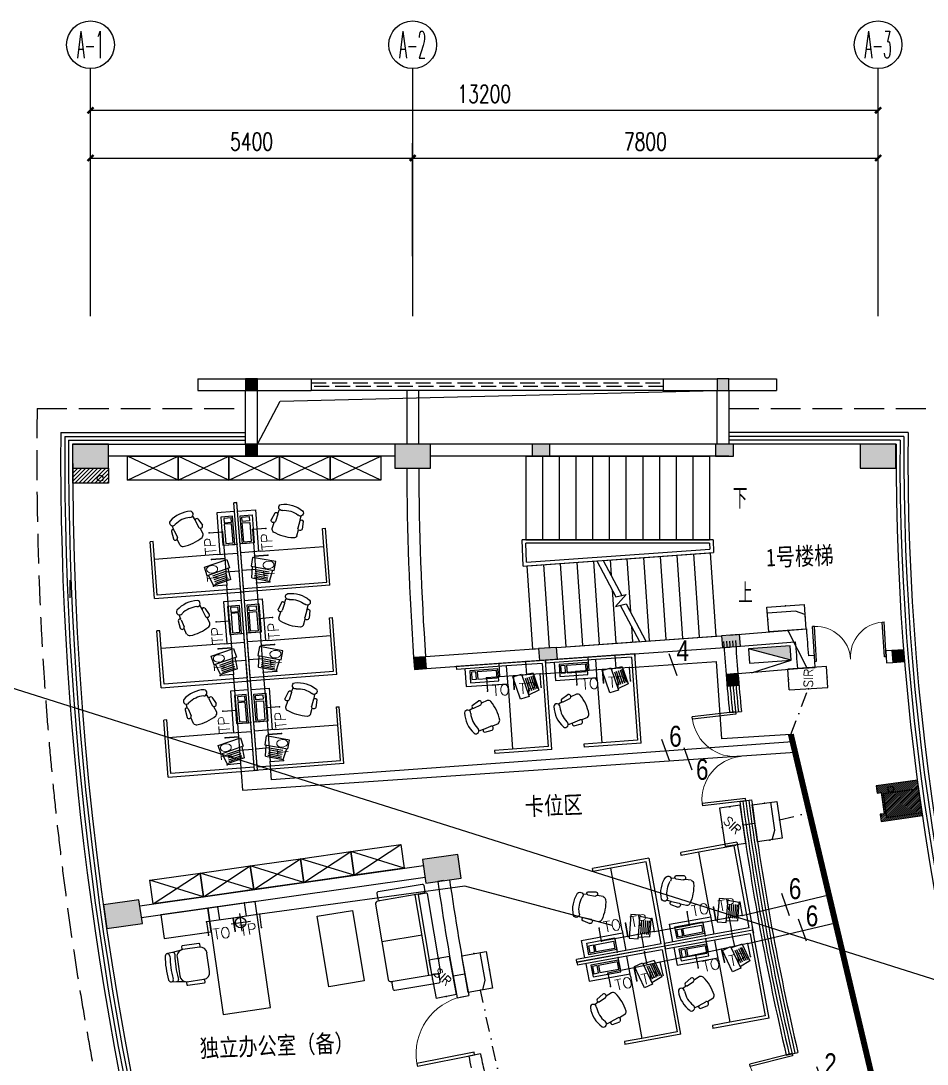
# Model space of a CAD drawing. Extents: x 13680 to 1640314, y -473492 to 65390.
# Drawn here: x 1418359 to 1433548, y -397677 to -380183 of the extents above; entities that cross this region are included whole.
import ezdxf
from ezdxf.enums import TextEntityAlignment as Align

# ---------------------------------------------------------------- set-up
doc = ezdxf.new("R2010")
doc.units = 0
doc.header["$LTSCALE"] = 1000
doc.header["$MEASUREMENT"] = 0
doc.linetypes.add('DASH', pattern=[0.35, 0.25, -0.1])
doc.linetypes.add('DASHDOT', pattern=[1, 0.5, -0.25, 0, -0.25])
for name, color, linetype in [('0-桥架', 120, 'Continuous'), ('AXIS', 1, 'Continuous'), ('AXIS_TEXT', 7, 'Continuous'), ('COLUMN', 255, 'Continuous'), ('DIM-照明', 3, 'Continuous'), ('DIM_SYMB', 3, 'Continuous'), ('DOOR_FIRE', 4, 'Continuous'), ('EQUIP-通讯', 6, 'Continuous'), ('H1-S', 1, 'Continuous'), ('HATCH', 8, 'Continuous'), ('LINE', 123, 'Continuous'), ('PUB_HATCH', 8, 'Continuous'), ('PUB_TEXT', 7, 'Continuous'), ('S-提资20140812', 6, 'Continuous'), ('S-消防器材提资', 2, 'Continuous'), ('STAIR', 2, 'Continuous'), ('TEL_TEXT', 7, 'Continuous'), ('VPIPE-雨水', 4, 'DASH'), ('WALL', 255, 'Continuous'), ('WINDOW', 2, 'Continuous'), ('WIRE-照明', 120, 'Continuous'), ('装修家具', 8, 'Continuous')]:
    doc.layers.add(name, color=color, linetype=linetype)
doc.styles.add('_HZTXT', font='txt.shx', dxfattribs={"width": 0.8, "bigfont": 'HZTXT.shx'})
doc.styles.add('_TCH_AXIS', font='COMPLEX', dxfattribs={"bigfont": 'GBCBIG'})
doc.styles.add('_TCH_DIM', font='SIMPLEX', dxfattribs={"bigfont": 'GBCBIG'})
doc.styles.add('_TCH_DIM_T3', font='SIMPLEX', dxfattribs={"width": 0.705882, "bigfont": 'GBCBIG'})
doc.styles.add('_TEL_DIM', font='SIMPLEX', dxfattribs={"width": 0.8, "height": 3.5, "bigfont": 'HZTXT'})
doc.styles.get("Standard").update_dxf_attribs({"font": 'haiwenrs.shx', "bigfont": 'hztxt.shx'})
doc.styles.add('宋体', font='', dxfattribs={"width": 0.8})
doc.styles.get('宋体').set_extended_font_data('SimSun')
doc.dimstyles.new('_TCH_ARCH&&100', dxfattribs={"dimtxt": 297.5, "dimasz": 100, "dimexe": 250, "dimexo": 300, "dimgap": 126.25, "dimtad": 1, "dimdec": 0, "dimzin": 0, "dimdsep": 46, "dimtxsty": '_TCH_DIM_T3', "dimblk": 'ARCHTICK', "dimcen": 0.09, "dimclrt": 7, "dimazin": 2, "dimtfac": 1, "dimtdec": 0, "dimtix": 1, "dimtmove": 2, "dimatfit": 3, "dimfxl": 1, "dimtolj": 1, "dimtzin": 0, "dimarcsym": 0})
doc.dimstyles.new('_TCH_ARROW&&100', dxfattribs={"dimtxt": 297.5, "dimasz": 200, "dimexe": 250, "dimexo": 300, "dimgap": 126.25, "dimtad": 1, "dimdec": 0, "dimzin": 0, "dimdsep": 46, "dimtxsty": '_TCH_DIM_T3', "dimcen": 0.09, "dimclrt": 7, "dimazin": 2, "dimtfac": 1, "dimtdec": 0, "dimtix": 1, "dimtmove": 2, "dimatfit": 3, "dimfxl": 1, "dimtolj": 1, "dimtzin": 0, "dimarcsym": 0})

# ---------------------------------------------------------------- blocks, each defined once
blk = doc.blocks.new('xfx-gz')
at = {"layer": 'S-消防器材提资'}
blk.add_hatch(color=8, dxfattribs=at).paths.add_polyline_path([(0, 240), (0, 0), (700, 0)])
at = {"layer": 'S-消防器材提资', "color": 8}
for p, q in [((678, 408), (0, 240)), ((0, 240), (700, 0))]:
    blk.add_line(p, q, dxfattribs=at)
blk.add_lwpolyline([(700, 0), (700, 240), (0, 240), (0, 0)], close=True, dxfattribs=at)
blk = doc.blocks.new('yg')
at = {"layer": 'VPIPE-雨水', "linetype": 'Continuous'}
for centre in [(387075, 298849), (400327, 293634)]:
    blk.add_circle(centre, 50, dxfattribs=at)
blk = doc.blocks.new('_ArchTick')
at = {"color": 0, "linetype": 'ByBlock', "const_width": 0.4}
blk.add_lwpolyline([(-0.5, -0.5), (0.5, 0.5)], dxfattribs=at)
blk = doc.blocks.new('*D352')
at = {"layer": 'AXIS', "color": 0, "lineweight": -2, "transparency": 16777216}
for p, q in [((1499771, -400289), (1499771, -398395)), ((1505171, -400289), (1505171, -398395)), ((1499771, -398645), (1505171, -398645))]:
    blk.add_line(p, q, dxfattribs=at)
at = {"layer": 'Defpoints', "color": 0, "transparency": 16777216}
for p in [(1505171, -398645), (1499771, -400589), (1505171, -400589)]:
    blk.add_point(p, dxfattribs=at)
at = {"layer": 'AXIS', "color": 0, "lineweight": -2, "transparency": 16777216, "xscale": 100, "yscale": 100, "zscale": 100, "rotation": 180}
blk.add_blockref('_ArchTick', (1499771, -398645), dxfattribs=at)
at = {"layer": 'AXIS', "color": 0, "lineweight": -2, "transparency": 16777216, "xscale": 100, "yscale": 100, "zscale": 100}
blk.add_blockref('_ArchTick', (1505171, -398645), dxfattribs=at)
at = {"layer": 'AXIS', "color": 7, "transparency": 16777216, "insert": (1502471, -398370), "char_height": 297.5, "attachment_point": 5, "style": '_TCH_DIM_T3'}
blk.add_mtext('\\A1;5400', dxfattribs=at)
blk = doc.blocks.new('*D353')
at = {"layer": 'AXIS', "color": 0, "lineweight": -2, "transparency": 16777216}
for p, q in [((1505171, -400289), (1505171, -398395)), ((1512971, -400289), (1512971, -398395)), ((1505171, -398645), (1512971, -398645))]:
    blk.add_line(p, q, dxfattribs=at)
at = {"layer": 'Defpoints', "color": 0, "transparency": 16777216}
for p in [(1512971, -398645), (1505171, -400589), (1512971, -400589)]:
    blk.add_point(p, dxfattribs=at)
at = {"layer": 'AXIS', "color": 0, "lineweight": -2, "transparency": 16777216, "xscale": 100, "yscale": 100, "zscale": 100, "rotation": 180}
blk.add_blockref('_ArchTick', (1505171, -398645), dxfattribs=at)
at = {"layer": 'AXIS', "color": 0, "lineweight": -2, "transparency": 16777216, "xscale": 100, "yscale": 100, "zscale": 100}
blk.add_blockref('_ArchTick', (1512971, -398645), dxfattribs=at)
at = {"layer": 'AXIS', "color": 7, "transparency": 16777216, "insert": (1509071, -398370), "char_height": 297.5, "attachment_point": 5, "style": '_TCH_DIM_T3'}
blk.add_mtext('\\A1;7800', dxfattribs=at)
blk = doc.blocks.new('*D354')
at = {"layer": 'AXIS', "color": 0, "lineweight": -2, "transparency": 16777216}
for p, q in [((1499771, -400485), (1499771, -397595)), ((1512971, -400485), (1512971, -397595)), ((1499771, -397845), (1512971, -397845))]:
    blk.add_line(p, q, dxfattribs=at)
at = {"layer": 'Defpoints', "color": 0, "transparency": 16777216}
for p in [(1512971, -397845), (1499771, -400785), (1512971, -400785)]:
    blk.add_point(p, dxfattribs=at)
at = {"layer": 'AXIS', "color": 0, "lineweight": -2, "transparency": 16777216, "xscale": 100, "yscale": 100, "zscale": 100, "rotation": 180}
blk.add_blockref('_ArchTick', (1499771, -397845), dxfattribs=at)
at = {"layer": 'AXIS', "color": 0, "lineweight": -2, "transparency": 16777216, "xscale": 100, "yscale": 100, "zscale": 100}
blk.add_blockref('_ArchTick', (1512971, -397845), dxfattribs=at)
at = {"layer": 'AXIS', "color": 7, "transparency": 16777216, "insert": (1506371, -397570), "char_height": 297.5, "attachment_point": 5, "style": '_TCH_DIM_T3'}
blk.add_mtext('\\A1;13200', dxfattribs=at)
blk = doc.blocks.new('*D358')
at = {"layer": 'AXIS', "color": 0, "lineweight": -2, "transparency": 16777216}
for p, q in [((1497471, -403645), (1494221, -403645)), ((1545386, -459746), (1544877, -462956))]:
    blk.add_line(p, q, dxfattribs=at)
blk.add_arc((1554271, -403645), 59800, 180.19165, 260.80826, dxfattribs=at)
at = {"layer": 'AXIS', "color": 0, "transparency": 16777216}
for points in [[(1494438, -403845), (1494505, -403845), (1494471, -403645)], [(1544724, -462645), (1544714, -462710), (1544916, -462709)]]:
    blk.add_solid(points, dxfattribs=at)
at = {"layer": 'Defpoints', "color": 0, "transparency": 16777216}
for p in [(1497771, -403645), (1554271, -403645), (1500989, -430794), (1545433, -459450)]:
    blk.add_point(p, dxfattribs=at)
at = {"layer": 'AXIS', "color": 7, "transparency": 16777216, "insert": (1509008, -442304), "char_height": 297.5, "attachment_point": 5, "rotation": 310.5, "style": '_TCH_DIM_T3'}
blk.add_mtext('\\A1;81°', dxfattribs=at)
blk = doc.blocks.new('A$C58E3357E')
at = {"layer": 'WALL'}
h = blk.add_hatch(dxfattribs=at)
h.set_pattern_fill('ANSI31', color=8, scale=15)
h.set_pattern_definition([(45, (0, 0), (-16.83798, 16.83798), [])])
h.paths.add_polyline_path([(-33851, 35032), (-33935, 35626), (-34628, 35527), (-34611, 35409), (-34542, 35419), (-34491, 35062), (-34560, 35052), (-34544, 34933)])
h.paths.add_polyline_path([(-22302, 12080), (-22723, 12508), (-23222, 12016), (-23138, 11931), (-23088, 11980), (-22836, 11724), (-22886, 11674), (-22801, 11589)])
h.paths.add_polyline_path([(-26096, 16456), (-26452, 16939), (-27015, 16523), (-26944, 16426), (-26888, 16468), (-26674, 16179), (-26730, 16137), (-26659, 16040)])
h.paths.add_polyline_path([(-16012, 6927), (-15511, 6598), (-15895, 6013), (-15995, 6079), (-15957, 6137), (-16258, 6335), (-16296, 6276), (-16396, 6342)])
h.paths.add_polyline_path([(-5588, 1946), (-5014, 1770), (-5220, 1101), (-5335, 1136), (-5314, 1203), (-5658, 1309), (-5679, 1242), (-5793, 1277)])
h.paths.add_polyline_path([(-20633, 10502), (-20183, 10105), (-20646, 9580), (-20736, 9659), (-20690, 9712), (-20960, 9950), (-21006, 9897), (-21096, 9976)])
h.paths.add_polyline_path([(-11022, 4089), (-10479, 3834), (-10777, 3200), (-10885, 3252), (-10856, 3315), (-11181, 3468), (-11211, 3405), (-11320, 3456)])
h.paths.add_polyline_path([(-30560, 23957), (-30807, 24504), (-31445, 24216), (-31395, 24107), (-31331, 24136), (-31183, 23807), (-31247, 23779), (-31198, 23669)])
h.paths.add_polyline_path([(-27751, 18834), (-28073, 19341), (-28664, 18966), (-28600, 18865), (-28541, 18902), (-28348, 18598), (-28407, 18561), (-28342, 18459)])
h.paths.add_polyline_path([(-32583, 29330), (-32751, 29906), (-33423, 29711), (-33389, 29595), (-33322, 29615), (-33222, 29269), (-33289, 29250), (-33255, 29135)])
at = {"layer": 'WALL', "color": 2}
blk.add_lwpolyline([(-33851, 35032), (-33935, 35626), (-34628, 35527), (-34611, 35409), (-34542, 35419), (-34491, 35062), (-34560, 35052), (-34544, 34933), (-33851, 35032)], dxfattribs=at)
blk = doc.blocks.new('A$C4CDD4A0C')
at = {"layer": '装修家具', "color": 8}
for p, q in [((1426, 1634), (1426, 1335)), ((1264, 1482), (1593, 1482)), ((682, 1234), (402, 1234)), ((222, 1146), (139, 1139)), ((371, 1167), (222, 1146)), ((260, 1116), (258, 1094)), ((288, 1056), (288, 744)), ((386, 1218), (386, 1188)), ((685, 1173), (405, 1173)), ((682, 1172), (682, 1172)), ((697, 1188), (697, 1218)), ((794, 744), (794, 1056)), ((794, 1056), (794, 1056)), ((258, 709), (259, 686)), ((139, 663), (222, 654)), ((222, 654), (371, 633)), ((386, 612), (386, 582)), ((395, 628), (682, 628)), ((402, 566), (682, 566)), ((682, 628), (682, 628)), ((697, 582), (697, 612))]:
    blk.add_line(p, q, dxfattribs=at)
for points in [[(917, 1400), (917, 1800), (117, 1800), (117, 1400)], [(1717, 0), (1717, 1800), (917, 1800), (917, 0)]]:
    blk.add_lwpolyline(points, close=True, dxfattribs=at)
blk.add_circle((1425, 1482), 86.5, dxfattribs=at)
for centre, radius, start, end in [((402, 1218), 15.6, 90, 180), ((682, 1218), 15.6, 0, 90), ((1453, 898), 1374, 171.4477, 179.9347), ((133, 1101), 38.4, 81.1166, 176.8521), ((118, 1087), 55.7, 6.303, 68.0435), ((1455, 900), 1296, 171.4477, 188.5523), ((230, 1117), 30.1, 357.8693, 100.843), ((1539, 901), 1296, 171.4477, 188.5523), ((405, 1056), 117, 90, 180), ((402, 1188), 15.6, 180, 261.0411), ((682, 1188), 15.6, 270, 0), ((678, 1056), 117, 0, 88.0898), ((1453, 902), 1374, 180.0653, 188.5523), ((137, 700), 37.3, 272.6932, 11.282), ((405, 744), 117, 180, 266.9085), ((678, 744), 117, 271.9102, 0), ((136, 705), 41.7, 190.1524, 273.9531), ((227, 686), 32.5, 262.6639, 359.9194), ((402, 612), 15.6, 90, 180), ((402, 582), 15.6, 180, 270), ((682, 612), 15.6, 0, 90), ((682, 582), 15.6, 270, 0)]:
    blk.add_arc(centre, radius, start, end, dxfattribs=at)
blk = doc.blocks.new('A$C78CF44EF')
at = {"layer": '装修家具', "color": 8}
for p, q in [((2574, 1083), (1204, 1083)), ((1889, 1083), (1889, 401))]:
    blk.add_line(p, q, dxfattribs=at)
at = {"layer": '装修家具', "color": 4}
blk.add_line((2563, 1138), (1215, 1138), dxfattribs=at)
at = {"layer": '装修家具', "color": 4, "flags": 128}
for points in [[(1204, 478, -0.414214), (1182, 456), (1071, 456, -0.414216), (1049, 478), (1049, 1226, -0.198904), (1056, 1242, -0.198911), (1071, 1248), (1182, 1248, -0.414211), (1204, 1226, -0.414211)], [(1204, 1149), (1204, 1270, -0.198896), (1208, 1278, -0.198912), (1215, 1281), (2563, 1281, -0.414208), (2574, 1270), (2574, 1149)], [(1204, 1226), (1204, 445, 0.414215), (1248, 401), (2530, 401, 0.414214), (2574, 445), (2574, 1226)], [(2574, 1226, -0.414214), (2596, 1248), (2707, 1248, -0.198912), (2723, 1242, -0.198912), (2729, 1226), (2729, 478, -0.414218), (2707, 456), (2596, 456, -0.414216), (2574, 478, -0.414216)]]:
    blk.add_lwpolyline(points, format="xyb", dxfattribs=at)
at = {"layer": '装修家具', "color": 4}
blk.add_lwpolyline([(2489, -599), (1289, -599), (1289, 1), (2489, 1)], close=True, dxfattribs=at)
at = {"layer": '装修家具', "color": 8}
for centre, start, end in [((1215, 1149), 180, 270), ((2563, 1149), 270, 0)]:
    blk.add_arc(centre, 11, start, end, dxfattribs=at)
blk = doc.blocks.new('A$C3ECB1412')
at = {"layer": '装修家具', "color": 8}
for p, q in [((0, 1500), (0, 0)), ((0, 1500), (0, 0)), ((1500, 1500), (0, 1500)), ((0, 1500), (50, 1500)), ((50, 1444), (50, 844)), ((50, 1444), (1450, 1444)), ((1450, 1444), (1450, 844)), ((1500, 1500), (1500, 544)), ((201, 1278), (496, 1355)), ((201, 1278), (227, 1087)), ((244, 1263), (466, 1322)), ((250, 1237), (473, 1295)), ((259, 1205), (482, 1263)), ((268, 1171), (491, 1229)), ((496, 1355), (567, 1176)), ((205, 1083), (588, 1184)), ((243, 937), (205, 1083)), ((276, 1140), (499, 1199)), ((588, 1184), (626, 1037)), ((626, 1037), (243, 937)), ((50, 844), (50, 0)), ((50, 844), (50, 0)), ((390, 844), (50, 844)), ((350, 144), (350, 844)), ((390, 844), (1450, 844)), ((1450, 844), (1450, 544)), ((90, 695), (90, 223)), ((289, 695), (90, 695)), ((115, 670), (115, 347)), ((239, 670), (115, 670)), ((239, 347), (239, 670)), ((289, 223), (289, 695)), ((1008, 635), (1043, 536)), ((1132, 400), (1108, 527)), ((1450, 544), (1500, 544)), ((605, 480), (646, 383)), ((719, 246), (669, 365)), ((1081, 386), (1038, 507)), ((1088, 377), (1108, 304)), ((90, 223), (289, 223)), ((115, 347), (239, 347)), ((239, 323), (115, 323)), ((115, 323), (115, 248)), ((115, 248), (239, 248)), ((239, 248), (239, 323)), ((671, 223), (604, 333)), ((719, 236), (753, 168)), ((0, 0), (50, 0)), ((50, 144), (350, 144))]:
    blk.add_line(p, q, dxfattribs=at)
for centre, radius, start, end in [((675, 488), 70.3, 133.4994, 186.5584), ((1036, -39), 708, 96.8246, 125.3087), ((950, 594), 70.3, 35.575, 88.634), ((1074, 512), 36.8, 24.5799, 187.0599), ((639, 344), 36.8, 35.0735, 197.5535), ((1104, 401), 27.9, 213.3494, 358.8432), ((691, 242), 27.9, 223.2902, 8.784), ((795, 137), 51.9, 81.3842, 259.8017), ((800, 575), 489, 268.3277, 313.8056), ((797, 582), 394, 270.7801, 311.3533), ((1098, 254), 51.9, 322.3317, 140.7492)]:
    blk.add_arc(centre, radius, start, end, dxfattribs=at)
blk = doc.blocks.new('A$C44F7551D')
at = {"layer": '装修家具', "color": 8}
for p, q in [((0, 400), (850, 0)), ((850, 400), (0, 0))]:
    blk.add_line(p, q, dxfattribs=at)
blk.add_lwpolyline([(0, 400), (0, 0), (850, 0), (850, 400)], close=True, dxfattribs=at)
blk = doc.blocks.new('$DorLib2D$00000002')
for p, q in [((-0.5, 0), (-0.5, 0.4875)), ((-0.475, 0.4875), (-0.5, 0.4875)), ((-0.475, 0), (-0.475, 0.4875)), ((0.475, 0), (0.475, 0.4875)), ((0.475, 0.4875), (0.5, 0.4875)), ((0.5, 0), (0.5, 0.4875)), ((-0.5, 0), (-0.475, 0)), ((0.5, 0), (0.475, 0))]:
    blk.add_line(p, q)
at = {"lineweight": 13}
for centre, start, end in [((-0.4875, 0), 0, 88.53072), ((0.4875, 0), 91.46928, 180)]:
    blk.add_arc(centre, 0.4875, start, end, dxfattribs=at)
blk = doc.blocks.new('_FZHK')
blk.add_lwpolyline([(-0.5, -0.5), (0.5, -0.5), (0.5, 0.5), (-0.5, 0.5)], close=True)
blk = doc.blocks.new('$DorLib2D$00000001')
for p, q in [((0.45, 0.975), (0.5, 0.975)), ((0.45, 0), (0.45, 0.975)), ((0.5, 0), (0.5, 0.975)), ((0.5, 0), (0.45, 0))]:
    blk.add_line(p, q)
at = {"lineweight": 13}
blk.add_arc((0.475, 0), 0.975, 91.4693, 180, dxfattribs=at)
blk = doc.blocks.new('$equip$00001847')
for p, q in [((-0.5, 0.499), (-0.5, 0.999)), ((0.5, 0.999), (0.5, 0.499)), ((0.5, 0.499), (-0.5, 0.499)), ((0, 0.5), (0, 0))]:
    blk.add_line(p, q)
for p in [(-0.5, 0.999), (0.5, 0.999), (-0.5, 0.499), (0.5, 0.499), (0, 0)]:
    blk.add_point(p)
at = {"color": 7, "style": '_TEL_DIM'}
blk.add_attdef('$TEXT$', text='', height=0.4, dxfattribs=at).set_placement((0, 0.999), align=Align.MIDDLE_CENTER)
at = {"color": 7, "style": '_TEL_DIM', "flags": 1}
blk.add_attdef('A', text='', height=0.00002, dxfattribs=at).set_placement((0, 0), align=Align.MIDDLE_CENTER)
blk = doc.blocks.new('$equip$00001867')
for p, q in [((-0.5, 0.499), (-0.5, 0.999)), ((0.5, 0.999), (0.5, 0.499)), ((0.5, 0.499), (-0.5, 0.499)), ((0, 0.5), (0, 0))]:
    blk.add_line(p, q)
for p in [(-0.5, 0.999), (0.5, 0.999), (-0.5, 0.499), (0.5, 0.499), (0, 0)]:
    blk.add_point(p)
at = {"color": 7, "style": '_TEL_DIM'}
blk.add_attdef('$TEXT$', text='', height=0.4, dxfattribs=at).set_placement((0, 0.999), align=Align.MIDDLE_CENTER)
at = {"color": 7, "style": '_TEL_DIM', "flags": 1}
blk.add_attdef('A', text='', height=0.00002, dxfattribs=at).set_placement((0, 0), align=Align.MIDDLE_CENTER)
blk = doc.blocks.new('$equip$00001889')
for p, q in [((-0.65, 0.35), (-0.65, -0.35)), ((0.65, 0.35), (-0.65, 0.35)), ((0.65, 0.35), (0.65, -0.35)), ((-0.65, -0.35), (0.65, -0.35))]:
    blk.add_line(p, q)
for p in [(0, 0.35), (-0.65, 0), (0.65, 0), (0, -0.35)]:
    blk.add_point(p)
at = {"color": 7, "style": '_TEL_DIM'}
blk.add_attdef('$TEXT$', text='', height=0.3, dxfattribs=at).set_placement((-0.02, -0.003), align=Align.MIDDLE_CENTER)
at = {"color": 7, "style": '_TEL_DIM', "flags": 1}
blk.add_attdef('A', text='', height=0.00002, dxfattribs=at).set_placement((0, 0), align=Align.MIDDLE_CENTER)
blk = doc.blocks.new('$equip$00001876')
at = {"color": 0, "linetype": 'Continuous'}
blk.add_lwpolyline([(-0.625, 0.415), (0.625, 0.415), (0.625, -0.415), (-0.625, -0.415)], close=True, dxfattribs=at)
blk.add_lwpolyline([(0.625, 0.075), (0.325, 0.215), (-0.625, 0.215)], dxfattribs=at)
for p in [(0, 0.415), (-0.625, 0), (0.625, 0), (0, -0.415)]:
    blk.add_point(p)
at = {"layer": 'TEL_TEXT', "style": '_TEL_DIM', "flags": 1}
blk.add_attdef('A', text='', height=0.00002, dxfattribs=at).set_placement((0, 0), align=Align.MIDDLE_CENTER)
blk = doc.blocks.new('$TelecSys$00000095')
blk.add_line((0.4, 0.4), (-0.4, -0.4))
at = {"width": 0.8}
blk.add_attdef('N', text='', height=1, dxfattribs=at).set_placement((-0.017, 1.056), align=Align.MIDDLE)
blk = doc.blocks.new('4FX')
at = {"layer": 'PUB_HATCH', "linetype": 'ByBlock'}
for points in [[(1502571.3, -402345.6), (1502371.3, -402345.6), (1502371.3, -402545.6), (1502571.3, -402545.6)], [(1500071.7, -403445.3), (1499471.7, -403445.3), (1499471.7, -403845.3), (1500071.7, -403845.3)], [(1502571.3, -403445.6), (1502371.3, -403445.6), (1502371.3, -403645.6), (1502571.3, -403645.6)], [(1505471.3, -403445.3), (1504871.3, -403445.3), (1504871.3, -403845.3), (1505471.3, -403845.3)], [(1513271.3, -403445.3), (1512671.3, -403445.3), (1512671.3, -403845.3), (1513271.3, -403845.3)], [(1510649, -406633.7), (1510349.7, -406654.9), (1510363.8, -406854.4), (1510663.1, -406833.2)], [(1507581.7, -406850.5), (1507282.4, -406871.7), (1507296.6, -407071.2), (1507595.8, -407050)], [(1513399.9, -406890.3), (1513203.8, -406904.2), (1513218, -407103.7), (1513416.2, -407089.6, -0.0012196)], [(1505386.6, -407006.5), (1505187.1, -407020.7), (1505201.2, -407220.2), (1505400.7, -407206)], [(1510639.7, -407487.1), (1510440.3, -407503.7), (1510423.7, -407304.4), (1510623, -407287.8)], [(1513652.2, -409224.3), (1513058.1, -409308.8), (1513114.5, -409704.8), (1513708.5, -409620.3)]]:
    blk.add_hatch(color=256, dxfattribs=at).paths.add_polyline_path(points)
h = blk.add_hatch(color=256, dxfattribs=at)
h.paths.add_polyline_path([(1507472.1, -403445.1), (1507172.1, -403445.1), (1507172.1, -403645.1), (1507472.1, -403645.1)])
h.paths.add_polyline_path([(1510472.1, -402345.6), (1510272.1, -402345.6), (1510272.1, -402545.6), (1510472.1, -402545.6)])
h.paths.add_polyline_path([(1510546.7, -403445.3), (1510469.6, -403445.3), (1510246.7, -403445.1), (1510246.7, -403645.1), (1510546.7, -403645.1)])
h = blk.add_hatch(color=256, dxfattribs=at)
h.paths.add_polyline_path([(1500583.8, -411084.2), (1499990.2, -411168.6, 0.0018248), (1500046.5, -411564.7), (1500640.2, -411480.2)])
h.paths.add_polyline_path([(1505930, -410323.3), (1505336, -410407.8), (1505392.3, -410803.8), (1505986.3, -410719.3)])
at = {"layer": 'WALL'}
h = blk.add_hatch(dxfattribs=at)
h.set_pattern_fill('ANSI31', color=8, scale=30)
h.set_pattern_definition([(45, (1380874.886, -462691.616), (-33.67596, 33.67596), [])])
h.paths.add_polyline_path([(1499473.1, -403845.4), (1500072.3, -403845.4), (1500072.3, -404095.7), (1499473.1, -404095.7)])
at = {"layer": 'AXIS'}
for p, q in [((1499771.3, -401295.1), (1499771.3, -397145.3)), ((1505171.3, -401295.1), (1505171.3, -397145.3)), ((1512971.3, -401295.1), (1512971.3, -397145.3))]:
    blk.add_line(p, q, dxfattribs=at)
for centre in [(1499771.3, -396745.3), (1505171.3, -396745.3), (1512971.3, -396745.3)]:
    blk.add_circle(centre, 400, dxfattribs=at)
at = {"layer": 'COLUMN'}
for p, q in [((1505071.3, -402545.6), (1505071.3, -403444.8)), ((1505271.3, -402545.6), (1505271.3, -403444.8))]:
    blk.add_line(p, q, dxfattribs=at)
at = {"layer": 'DIM_SYMB'}
for points in [[(1510483.9, -404348.1, 0, 0, 0), (1506581.9, -404348.1, 0, 0, 0), (1506655.4, -406133.2, 0, 0, 0), (1507944, -406054, 80, 0, 0), (1508243.5, -406035.6, 0, 0, 0)], [(1510576.9, -405939.8, 0, 0, 0), (1510203.5, -405966.3, 0, 0, 0), (1509664.8, -406004.4, 80, 0, 0), (1509365.6, -406025.6, 0, 0, 0)]]:
    blk.add_lwpolyline(points, format="xyseb", dxfattribs=at)
at = {"layer": 'H1-S'}
blk.add_line((1499429.3, -406021.6), (1499429.3, -405721.6), dxfattribs=at)
at = {"layer": 'LINE', "linetype": 'DASH', "ltscale": 2}
for p, q in [((1498877.1, -402845.3), (1502371.3, -402845.3)), ((1510471.3, -402845.3), (1513879.2, -402845.3))]:
    blk.add_line(p, q, dxfattribs=at)
at = {"layer": 'LINE', "color": 8, "linetype": 'DASH', "ltscale": 2}
blk.add_arc((1554271.3, -403645.3), 55400, 179.17262, 261.82632, dxfattribs=at)
at = {"layer": 'STAIR'}
for p, q in [((1502950.7, -402722.4), (1510271.3, -402545.6)), ((1502571.3, -403445.3), (1502950.7, -402722.4)), ((1507066.2, -403645.3), (1510146.2, -403645.3)), ((1507066.2, -403645.3), (1507066.2, -405045.3)), ((1507346.2, -403645.3), (1507346.2, -405045.3)), ((1507626.2, -403645.3), (1507626.2, -405045.3)), ((1507906.2, -403645.3), (1507906.2, -405045.3)), ((1508186.2, -403645.3), (1508186.2, -405045.3)), ((1508466.2, -403645.3), (1508466.2, -405045.3)), ((1508746.2, -403645.3), (1508746.2, -405045.3)), ((1509026.2, -403645.3), (1509026.2, -405045.3)), ((1509306.2, -403645.3), (1509306.2, -405045.3)), ((1509586.2, -403645.3), (1509586.2, -405045.3)), ((1509866.2, -403645.3), (1509866.2, -405045.3)), ((1510146.2, -403645.3), (1510146.2, -405045.3)), ((1510206.2, -405045.3), (1507005.8, -405045.3)), ((1507021.4, -405487), (1507005.8, -405045.3)), ((1507066.2, -405045.3), (1510146.2, -405045.3)), ((1510148.3, -405105.3), (1507067.9, -405105.3)), ((1507079.2, -405422.8), (1507067.9, -405105.3)), ((1510148.3, -405105.3), (1510151.8, -405205.2)), ((1510206.2, -405045.3), (1510213.8, -405261)), ((1507021.4, -405487), (1510213.8, -405261)), ((1507079.2, -405422.8), (1510151.8, -405205.2)), ((1508366.4, -405391.8), (1510155.3, -405265.1)), ((1509317.4, -405324.5), (1509416.3, -406721)), ((1509596.7, -405304.7), (1509695.6, -406701.2)), ((1509876, -405284.9), (1509974.9, -406681.4)), ((1510155.3, -405265.1), (1510254.2, -406661.7)), ((1507083, -405482.7), (1508257.5, -405399.5)), ((1507083, -405482.7), (1507181.9, -406879.2)), ((1507362.3, -405462.9), (1507461.2, -406859.1)), ((1507641.6, -405443.1), (1507740.5, -406839.6)), ((1507920.9, -405423.4), (1508019.8, -406819.9)), ((1508200.2, -405403.6), (1508299.1, -406800.1)), ((1508257.5, -405399.5), (1508576.2, -406004.2)), ((1508366.4, -405391.8), (1508677.2, -405981.2)), ((1508479.5, -405383.8), (1508497.7, -405640.8)), ((1508758.8, -405364), (1508822, -406255.8)), ((1509038.1, -405344.3), (1509137, -406740.8)), ((1508515.3, -405888.5), (1508578.4, -406780.3)), ((1508750.2, -405964.6), (1508569.6, -406163.9)), ((1508576.2, -406004.2), (1508750.2, -405964.6)), ((1508569.6, -406163.9), (1508751.7, -406122.5)), ((1508650.7, -406145.5), (1508970.8, -406752.5)), ((1508751.7, -406122.5), (1509079.8, -406744.8)), ((1508839.5, -406503.5), (1508857.7, -406760.5)), ((1509079.8, -406744.8), (1510254.2, -406661.7)), ((1507181.9, -406879.2), (1507282.5, -406872.1)), ((1507581.7, -406850.9), (1508970.8, -406752.5))]:
    blk.add_line(p, q, dxfattribs=at)
at = {"layer": 'WALL'}
for p, q in [((1501571.8, -402345.6), (1502371.3, -402345.6)), ((1501571.8, -402345.6), (1501571.8, -402545.6)), ((1502571.3, -402345.6), (1503471.3, -402345.6)), ((1503471.3, -402345.6), (1503471.3, -402545.6)), ((1509371.1, -402345.6), (1510272.1, -402345.6)), ((1509371.1, -402345.6), (1509371.1, -402545.6)), ((1510472.1, -402345.6), (1511271.3, -402345.6)), ((1511271.3, -402345.6), (1511271.3, -402545.6)), ((1501571.8, -402545.6), (1502371.3, -402545.6)), ((1502371.3, -403445.6), (1502371.3, -402545.6)), ((1502571.3, -402545.6), (1503471.3, -402545.6)), ((1502571.3, -403445.3), (1502571.3, -402545.6)), ((1509371.1, -402545.6), (1510271.3, -402545.6)), ((1510271.3, -402545.6), (1510271.3, -403445.1)), ((1510471.3, -402545.6), (1510471.3, -403445.1)), ((1510472.1, -402545.6), (1511271.3, -402545.6)), ((1504871.3, -403445.3), (1502571.3, -403445.3)), ((1505271.3, -403444.8), (1505071.3, -403444.8)), ((1507172.1, -403445.3), (1505471.3, -403445.3)), ((1507172.1, -403445.1), (1507172.1, -403645.1)), ((1507472.1, -403445.1), (1507172.1, -403445.1)), ((1507472.1, -403645.1), (1507472.1, -403445.1)), ((1510246.7, -403445.3), (1507472.1, -403445.3)), ((1510246.7, -403445.1), (1510246.7, -403645.1)), ((1510546.7, -403445.1), (1510246.7, -403445.1)), ((1510546.7, -403645.1), (1510546.7, -403445.1)), ((1504871.3, -403645.3), (1502571.3, -403645.3)), ((1507322.1, -403645.3), (1505471.3, -403645.3)), ((1507172.1, -403645.1), (1507472.1, -403645.1)), ((1510471.3, -403645.3), (1507322.1, -403645.3)), ((1510246.7, -403645.1), (1510546.7, -403645.1)), ((1510471.3, -403645.1), (1510471.3, -403645.3)), ((1510475.7, -406645.9), (1511769.8, -406542.1)), ((1507581.7, -406850.9), (1510349.7, -406654.9)), ((1510649, -406633.7), (1510349.7, -406654.9)), ((1510349.7, -406654.9), (1510363.8, -406854.4)), ((1510663.1, -406833.2), (1510649, -406633.7)), ((1505386.7, -407006.3), (1507282.5, -406872.1)), ((1507581.7, -406850.5), (1507282.4, -406871.7)), ((1507282.4, -406871.7), (1507296.6, -407071.2)), ((1507446.2, -407061), (1510488, -406845.6)), ((1507595.8, -407050), (1507581.7, -406850.5)), ((1510363.8, -406854.4), (1510663.1, -406833.2)), ((1510663, -406831.6), (1511584.5, -406757.6)), ((1513403.4, -406889.8), (1513102.1, -406909.1)), ((1513404.3, -406904), (1513403.4, -406889.8)), ((1505400.7, -407205.8), (1507446.2, -407061)), ((1507296.6, -407071.2), (1507595.8, -407050)), ((1511904.6, -406985.9), (1511803, -406992.5)), ((1511917.4, -407185.5), (1511904.6, -406985.9)), ((1513102.1, -406909.1), (1513115, -407108.7)), ((1511619.6, -407204.6), (1511917.4, -407185.5)), ((1513115, -407108.7), (1513217.8, -407102.1)), ((1500597.9, -411183.2), (1505350, -410506.8)), ((1500626.1, -411381.2), (1505378.2, -410704.8)), ((1505689.7, -410761.5), (1505590.8, -410776)), ((1505916.5, -412725.7), (1506112.7, -412686.8)), ((1506307.2, -413667.7), (1506111, -413706.6))]:
    blk.add_line(p, q, dxfattribs=at)
at = {"layer": 'WALL', "color": 4}
blk.add_line((1502371.3, -403645.6), (1500071.7, -403645.6), dxfattribs=at)
at = {"layer": 'WALL', "color": 4, "linetype": 'ByBlock'}
blk.add_line((1510623, -407287.8), (1511619.6, -407204.4), dxfattribs=at)
at = {"layer": 'WALL', "linetype": 'ByBlock'}
for p, q in [((1510623, -407287.8), (1510423.7, -407304.4)), ((1510481.9, -407945.3), (1510681, -407925.7)), ((1510653.9, -409435.4), (1510852.2, -409409.1)), ((1511432.5, -413687.2), (1511627.3, -413641.6))]:
    blk.add_line(p, q, dxfattribs=at)
at = {"layer": 'WALL', "color": 2}
blk.add_lwpolyline([(1499473.1, -403845.4), (1500072.3, -403845.4), (1500072.3, -404095.7), (1499473.1, -404095.7)], close=True, dxfattribs=at)
at = {"layer": 'WALL'}
for centre, radius, start, end in [((1554271.3, -403645.3), 49200, 180.23341, 183.93384), ((1554271.3, -403645.3), 49000, 180.23388, 183.93307), ((1554370.1, -403627), 42700, 183.91455, 184.52053), ((1554271.3, -403645.3), 44000, 184.04877, 184.77033), ((1554271.3, -403645.3), 43800, 184.04877, 184.77033), ((1554370.1, -403627), 42900, 184.18482, 184.78371), ((1554271.3, -403645.3), 49000, 188.33386, 190.6331), ((1554271.3, -403645.3), 49200, 188.33338, 190.63548), ((1554271.3, -403645.3), 49200, 191.80005, 192.0335), ((1554271.3, -403645.3), 49000, 191.80242, 192.14995)]:
    blk.add_arc(centre, radius, start, end, dxfattribs=at)
at = {"layer": 'WINDOW'}
for p, q in [((1503471.3, -402345.6), (1509371.1, -402345.6)), ((1509371.1, -402545.6), (1503471.3, -402545.6)), ((1499272.8, -403245.3), (1502371.3, -403245.3)), ((1499339.3, -403312.3), (1502371.3, -403312.3)), ((1499405, -403378.3), (1502371.3, -403378.3)), ((1513473.3, -403245.3), (1510469.6, -403245.3)), ((1513405.7, -403312.3), (1510469.6, -403312.3)), ((1513339.2, -403378.3), (1510469.6, -403378.3)), ((1499471.7, -403445.3), (1502371.3, -403445.3)), ((1513271.8, -403445.3), (1510469.6, -403445.3))]:
    blk.add_line(p, q, dxfattribs=at)
at = {"layer": 'WINDOW', "linetype": 'DASH'}
for p, q in [((1503471.3, -402412.6), (1509371.1, -402412.6)), ((1509371.1, -402478.6), (1503471.3, -402478.6))]:
    blk.add_line(p, q, dxfattribs=at)
at = {"layer": 'WINDOW'}
for radius, start, end in [(55000, 179.58332, 212.4), (54933, 179.6527, 212.2957), (54867, 179.7212, 212.29557), (40933, 179.62629, 261.37265), (40867, 179.53315, 261.46579), (40800, 179.43829, 261.56064), (54800, 179.79091, 261.20908), (41000, 179.72053, 261.27841), (44000, 184.77033, 185.60826), (43800, 184.77033, 185.60826), (44000, 187.56162, 193.19261), (43800, 187.56162, 193.19261)]:
    blk.add_arc((1554271.3, -403645.3), radius, start, end, dxfattribs=at)
at = {"layer": 'WINDOW', "color": 8}
for radius, start, end in [(43950, 184.04877, 184.18034), (43900, 184.04877, 184.18049), (43850, 184.04877, 184.18064), (43950, 184.77033, 185.60826), (43900, 184.77033, 185.60826), (43850, 184.77033, 185.60826), (43950, 187.56162, 193.19261), (43900, 187.56162, 193.19261), (43850, 187.56162, 193.19261)]:
    blk.add_arc((1554271.3, -403645.3), radius, start, end, dxfattribs=at)
at = {"layer": 'COLUMN', "linetype": 'ByBlock'}
for p, xscale, yscale, zscale, rotation in [((1502471.3, -402445.6), 200.0000000000165, 200.0000000000165, 200.0000000000165, 2.325909531067305e-05), ((1510372.1, -402445.6), 200.0000000000165, 200.0000000000165, 200.0000000000165, 2.325909531067305e-05), ((1502471.3, -403545.6), 200.0000000000165, 200.0000000000165, 200.0000000000165, 2.325910364830631e-05), ((1513310.6, -406996.8), 200.0000000000418, 200.0000000000418, 200.0000000000418, 4.05000226372451), ((1505293.9, -407113.4), 200.0000000000169, 200.0000000000169, 200.0000000000169, 274.0500022637418), ((1510531.7, -407395.8), 200.0000000000519, 200.0000000000519, 200.0000000000519, 4.770331687108599)]:
    blk.add_blockref('_FZHK', p, dxfattribs=dict(at, xscale=xscale, yscale=yscale, zscale=zscale, rotation=rotation))
at = {"layer": 'COLUMN'}
for p, xscale, yscale, zscale, rotation in [((1499771.7, -403645.3), 400.000000000033, 600.0000000000495, 600.0000000000495, 270.0000232591287), ((1505171.3, -403645.3), 400.000000000033, 600.0000000000495, 600.0000000000495, 270.0000232591287), ((1512971.3, -403645.3), 400.000000000033, 600.0000000000495, 600.0000000000495, 270.0000232590953), ((1513383.3, -409464.5), 400.0000000001075, 600.0000000001777, 600.0000000001777, 278.0999999422518), ((1505661.1, -410563.6), 400.0000000001097, 599.999999999893, 599.999999999893, 278.1000000000075), ((1500315, -411324.4), 400.0000000001403, 599.99999999998, 599.99999999998, 278.0999999422849)]:
    blk.add_blockref('_FZHK', p, dxfattribs=dict(at, xscale=xscale, yscale=yscale, zscale=zscale, rotation=rotation))
at = {"layer": 'DOOR_FIRE', "xscale": 1200, "yscale": 1200, "zscale": 200, "rotation": 3.670055965587049}
blk.add_blockref('$DorLib2D$00000002', (1512509.8, -407047.3), dxfattribs=at)
at = {"layer": 'HATCH'}
blk.add_blockref('yg', (1112858.5, -702863.5), dxfattribs=at)
at = {"layer": 'S-提资20140812', "rotation": 184.050002824648}
blk.add_blockref('xfx-gz', (1511498, -406824.5), dxfattribs=at)
at = {"layer": 'WINDOW'}
for name, p, xscale, yscale, zscale, rotation in [('$DorLib2D$00000002', (1510667.2, -408678.9), -1500, -1500, -1500, 276.5801131709485), ('$DorLib2D$00000001', (1506111.9, -413196.7), 1000, -1000, 1000, 281.2177635727076), ('$DorLib2D$00000002', (1511713.2, -414389.9), -1500, -1500, -1500, 284.1789139954188)]:
    blk.add_blockref(name, p, dxfattribs=dict(at, xscale=xscale, yscale=yscale, zscale=zscale, rotation=rotation))
at = {"layer": 'WINDOW', "linetype": 'ByBlock'}
blk.add_blockref('A$C58E3357E', (1547566.1, -444701.9), dxfattribs=at)
at = {"layer": '装修家具', "color": 8, "xscale": -1}
for name, p, rotation in [('A$C44F7551D', (1500389.7, -403645.3), 179.9999766675913), ('A$C44F7551D', (1501239.7, -403645.3), 179.9999766675913), ('A$C44F7551D', (1502089.7, -403645.3), 179.9999766675913), ('A$C44F7551D', (1502939.7, -403645.3), 179.9999766675913), ('A$C44F7551D', (1503789.7, -403645.3), 179.9999766675913), ('A$C3ECB1412', (1502174.4, -404427), 184.3954968713773), ('A$C3ECB1412', (1502289.4, -405922.5), 184.3954968713773), ('A$C3ECB1412', (1502404.3, -407418.1), 184.3954968713773), ('A$C44F7551D', (1504133.1, -410276), 188.0999999422633), ('A$C3ECB1412', (1509398.6, -411862.9), 280.3912919210303), ('A$C44F7551D', (1502450, -410515.5), 188.0999999422633), ('A$C44F7551D', (1503291.5, -410395.8), 188.0999999422633), ('A$C3ECB1412', (1507923.2, -412133.5), 280.3912919210303), ('A$C44F7551D', (1501608.5, -410635.3), 188.0999999422633), ('A$C44F7551D', (1500767, -410755.1), 188.0999999422633)]:
    blk.add_blockref(name, p, dxfattribs=dict(at, rotation=rotation))
at = {"layer": '装修家具', "color": 8}
for name, p, rotation in [('A$C3ECB1412', (1502224.3, -404423.1), 184.3954502065539), ('A$C3ECB1412', (1502339.2, -405918.7), 184.3954502065539), ('A$C3ECB1412', (1505899.6, -407170.5), 274.0500028711396), ('A$C3ECB1412', (1507395.8, -407064.5), 274.0500028711396), ('A$C3ECB1412', (1502454.2, -407414.3), 184.3954502065539), ('A$C4CDD4A0C', (1501085.8, -413133.9), 8.099999942269529), ('A$C3ECB1412', (1509398.5, -411862.2), 280.362936583234), ('A$C3ECB1412', (1507922.9, -412132), 280.362936583234)]:
    blk.add_blockref(name, p, dxfattribs=dict(at, rotation=rotation))
at = {"layer": '装修家具', "linetype": 'ByBlock', "rotation": 279.5016843242094}
blk.add_blockref('A$C78CF44EF', (1503948.5, -409989.7), dxfattribs=at)
at = {"layer": 'AXIS_TEXT', "style": '_TCH_AXIS'}
for s, width, p, p2 in [('A-1', 0.375, (1499545, -396971.6), (1499997.6, -396971.6)), ('A-2', 0.344262, (1504945, -396971.6), (1505397.6, -396971.6)), ('A-3', 0.344262, (1512745, -396971.6), (1513197.6, -396971.6))]:
    blk.add_text(s, height=452.55, dxfattribs=dict(at, width=width)).set_placement(p, p2, align=Align.FIT)
at = {"layer": 'PUB_TEXT', "style": '_TCH_DIM'}
for s, p in [('下', (1510536.4, -404523.1)), ('上', (1510629.3, -406111.1))]:
    blk.add_text(s, height=337.6, dxfattribs=at).set_placement(p)
at = {"layer": 'PUB_TEXT', "linetype": 'ByBlock', "style": '宋体', "width": 0.8}
for s, p in [('1号楼梯', (1511099.9, -405493.3)), ('卡位区', (1507056.4, -409668.4)), ('独立办公室（备）', (1501607.9, -413724.1))]:
    blk.add_text(s, height=296.2, rotation=2.1906, dxfattribs=at).set_placement(p)
at = {"layer": 'WALL', "color": 2, "style": '_HZTXT', "width": 0.8, "flags": 8}
blk.add_attdef('北', text='', height=500, rotation=8, dxfattribs=at).set_placement((1496404.1, -399276.5), align=Align.MIDDLE)
at = {"layer": 'AXIS'}
for p1, p2, distance, picture, middle in [((1499771.3, -400784.6), (1512971.3, -400784.6), 2939.3, '*D354', (1506371.3, -397570.3)), ((1499771.3, -400589), (1505171.3, -400589), 1943.6, '*D352', (1502471.3, -398370.3)), ((1505171.3, -400589), (1512971.3, -400589), 1943.6, '*D353', (1509071.3, -398370.3))]:
    dim = blk.add_aligned_dim(p1=p1, p2=p2, distance=distance, dimstyle='_TCH_ARCH&&100', dxfattribs=at)
    dim.commit()
    dim.dimension.update_dxf_attribs({"geometry": picture, "text_midpoint": middle})
dim = blk.add_angular_dim_3p(base=(1500989.1, -430793.9), center=(1554271.3, -403645.3), p1=(1497771.3, -403645.3), p2=(1545432.6, -459449.7), dimstyle='_TCH_ARROW&&100', dxfattribs=at)
dim.commit()
dim.dimension.update_dxf_attribs({"geometry": '*D358', "text_midpoint": (1509008.1, -442303.7)})

msp = doc.modelspace()

# ---------------------------------------------------------------- linework, layer by layer
at = {"layer": '0-桥架', "color": 120, "const_width": 100}
msp.add_lwpolyline([(1431263.737, -392146.884), (1432976.746, -399375.901), (1435398.234, -406232.666), (1441415.699, -415171.942), (1447682.586, -420935.87), (1453884.033, -425151.137), (1462612.211, -428760.536)], dxfattribs=at)
at = {"layer": 'WIRE-照明'}
for p, q in [((1481644.048, -411430.993), (1390016.454, -382457.261)), ((1421855.815, -390245.183), (1421809.83, -389646.947)), ((1422307.455, -389608.697), (1422353.44, -390206.932)), ((1431211.983, -390404.592), (1431530.34, -391032.064)), ((1428557.794, -391027.434), (1430016.219, -390924.172)), ((1430107.913, -392219.216), (1430016.219, -390924.172)), ((1421970.776, -391740.771), (1421924.791, -391142.536)), ((1422422.416, -391104.285), (1422468.401, -391702.52)), ((1427061.54, -391133.375), (1427660.041, -391090.998)), ((1431263.737, -392146.884), (1430107.913, -392219.216)), ((1431292.879, -392269.868), (1422561.173, -392909.444)), ((1422074.091, -393084.853), (1431334.301, -392444.672)), ((1422039.752, -392638.124), (1422074.091, -393084.853)), ((1422561.173, -392909.444), (1422537.377, -392599.873)), ((1430661.638, -393638.76), (1430462.477, -393667.233)), ((1425798.682, -394692.888), (1422362.217, -395163.389)), ((1428270.438, -395354.311), (1425798.682, -394692.888)), ((1430450.348, -395183.317), (1431901.76, -394839.386)), ((1428974.95, -395453.871), (1429565.109, -395345.649)), ((1430543.499, -395654.278), (1432012.38, -395306.208)), ((1429663.116, -395841.163), (1429076.194, -395965.752)), ((1425802.304, -396166.135), (1425604.268, -396201.597))]:
    msp.add_line(p, q, dxfattribs=at)
at = {"layer": 'WIRE-照明', "linetype": 'DASHDOT', "ltscale": 0.5}
for p, q in [((1431263.737, -392146.884), (1431559.237, -391380.924)), ((1431072.422, -393579.752), (1431575.05, -393460.648)), ((1426635.437, -399086.228), (1426061.818, -396436.995))]:
    msp.add_line(p, q, dxfattribs=at)

# ---------------------------------------------------------------- block references
msp.add_blockref('4FX', (-80245.639, 16162.546))
at = {"layer": 'DIM-照明'}
ref = msp.add_blockref('$TelecSys$00000095', (1429287.006, -390975.803), dxfattribs=dict(at, xscale=350, yscale=350, zscale=350, rotation=64.6178086271589))
ref.add_attrib('N', '4', dxfattribs={"layer": '0', "color": 7, "height": 350, "width": 0.8}).set_placement((1429453.366, -390742.388), align=Align.MIDDLE)
ref = msp.add_blockref('$TelecSys$00000095', (1429163.412, -392411.949), dxfattribs=dict(at, xscale=350, yscale=350, zscale=350, rotation=64.6178086271589))
ref.add_attrib('N', '6', dxfattribs={"layer": '0', "color": 7, "height": 350, "width": 0.8}).set_placement((1429329.771, -392178.534), align=Align.MIDDLE)
ref = msp.add_blockref('$TelecSys$00000095', (1429536.473, -392555.082), dxfattribs=dict(at, xscale=350, yscale=350, zscale=350, rotation=64.6178086271589))
ref.add_attrib('N', '6', dxfattribs={"layer": '0', "color": 7, "height": 350, "width": 0.8}).set_placement((1429778.587, -392734.529), align=Align.MIDDLE)
ref = msp.add_blockref('$TelecSys$00000095', (1431171.227, -394997.807), dxfattribs=dict(at, xscale=350, yscale=350, zscale=350, rotation=64.6178086271589))
ref.add_attrib('N', '6', dxfattribs={"layer": '0', "color": 7, "height": 350, "width": 0.8}).set_placement((1431335.396, -394733.884), align=Align.MIDDLE)
ref = msp.add_blockref('$TelecSys$00000095', (1431452.787, -395424.123), dxfattribs=dict(at, xscale=350, yscale=350, zscale=350, rotation=64.6178086271589))
ref.add_attrib('N', '6', dxfattribs={"layer": '0', "color": 7, "height": 350, "width": 0.8}).set_placement((1431619.147, -395190.707), align=Align.MIDDLE)
ref = msp.add_blockref('$TelecSys$00000095', (1431762.734, -397900.894), dxfattribs=dict(at, xscale=350, yscale=350, zscale=350, rotation=64.6178086271589))
ref.add_attrib('N', '2', dxfattribs={"layer": '0', "color": 7, "height": 350, "width": 0.8}).set_placement((1431929.093, -397667.479), align=Align.MIDDLE)
at = {"layer": 'EQUIP-通讯'}
ref = msp.add_blockref('$equip$00001867', (1422031.833, -388952.892), dxfattribs=dict(at, xscale=-449.9999999999998, yscale=449.9999999999999, zscale=449.9999999999999, rotation=274.3954968713732))
ref.add_attrib('$TEXT$', 'TP', dxfattribs={"layer": '0', "color": 7, "height": 180, "rotation": 94.3954969, "style": '_TEL_DIM'}).set_placement((1422480.061, -388918.438), align=Align.MIDDLE_CENTER)
for name, p, xscale, yscale, zscale, rotation, values in [('$equip$00001867', (1421981.988, -388956.723), 449.9999999999999, 449.9999999999999, 449.9999999999999, 94.39549687141078, {'$TEXT$': 'TP'}), ('$equip$00001847', (1422016.476, -389405.4), 449.9999999999999, 449.9999999999999, 449.9999999999999, 94.39549687141078, {'$TEXT$': 'TO'}), ('$equip$00001867', (1422096.949, -390452.311), 449.9999999999999, 449.9999999999999, 449.9999999999999, 94.39549687141078, {'$TEXT$': 'TP'}), ('$equip$00001847', (1422131.437, -390900.988), 449.9999999999999, 449.9999999999999, 449.9999999999999, 94.39549687141078, {'$TEXT$': 'TO'}), ('$equip$00001867', (1422211.91, -391947.899), 449.9999999999999, 449.9999999999999, 449.9999999999999, 94.39549687141078, {'$TEXT$': 'TP'}), ('$equip$00001847', (1422246.398, -392396.576), 449.9999999999999, 449.9999999999999, 449.9999999999999, 94.39549687141078, {'$TEXT$': 'TO'}), ('$equip$00001847', (1429826.921, -395525.934), 450, 450, 450, 10.39129192102187, {'$TEXT$': 'TO'}), ('$equip$00001867', (1430269.541, -395444.767), 450, 450, 450, 10.39129192102187, {'$TEXT$': 'TP'}), ('$equip$00001867', (1428794.142, -395715.322), 450, 450, 450, 10.39129192102187, {'$TEXT$': 'TP'}), ('$equip$00001847', (1428351.523, -395796.488), 450, 450, 450, 10.39129192102187, {'$TEXT$': 'TO'})]:
    msp.add_blockref(name, p, dxfattribs=dict(at, xscale=xscale, yscale=yscale, zscale=zscale, rotation=rotation)).add_auto_attribs(values)
ref = msp.add_blockref('$equip$00001847', (1422066.321, -389401.568), dxfattribs=dict(at, xscale=-449.9999999999998, yscale=449.9999999999999, zscale=449.9999999999999, rotation=274.3954968713732))
ref.add_attrib('$TEXT$', 'TO', dxfattribs={"layer": '0', "color": 7, "height": 180, "rotation": 94.3954969, "style": '_TEL_DIM'}).set_placement((1422514.549, -389367.114), align=Align.MIDDLE_CENTER)
for p, xscale, yscale, zscale, rotation in [((1431189.616, -390198.209), 499.9999999999887, 499.9999999999887, 499.9999999999887, 4.478435091594461), ((1430867.03, -393609.256), 499.9999999999028, 499.9999999999028, 499.9999999999028, 278.1744139649088), ((1426006.531, -396129.425), 499.9999999999027, 499.9999999999027, 499.9999999999027, 280.1902637231323)]:
    msp.add_blockref('$equip$00001876', p, dxfattribs=dict(at, xscale=xscale, yscale=yscale, zscale=zscale, rotation=rotation))
ref = msp.add_blockref('$equip$00001867', (1422146.794, -390448.48), dxfattribs=dict(at, xscale=-449.9999999999998, yscale=449.9999999999999, zscale=449.9999999999999, rotation=274.3954968713732))
ref.add_attrib('$TEXT$', 'TP', dxfattribs={"layer": '0', "color": 7, "height": 180, "rotation": 94.3954969, "style": '_TEL_DIM'}).set_placement((1422595.022, -390414.026), align=Align.MIDDLE_CENTER)
ref = msp.add_blockref('$equip$00001847', (1422181.282, -390897.156), dxfattribs=dict(at, xscale=-449.9999999999998, yscale=449.9999999999999, zscale=449.9999999999999, rotation=274.3954968713732))
ref.add_attrib('$TEXT$', 'TO', dxfattribs={"layer": '0', "color": 7, "height": 180, "rotation": 94.3954969, "style": '_TEL_DIM'}).set_placement((1422629.51, -390862.702), align=Align.MIDDLE_CENTER)
ref = msp.add_blockref('$equip$00001867', (1428317.496, -390819.335), dxfattribs=dict(at, xscale=-449.9999999999999, yscale=449.9999999999999, zscale=449.9999999999999, rotation=184.0500028710796))
ref.add_attrib('$TEXT$', 'TP', dxfattribs={"layer": '0', "color": 7, "height": 180, "rotation": 4.0500029, "style": '_TEL_DIM'}).set_placement((1428349.247, -391267.763), align=Align.MIDDLE_CENTER)
ref = msp.add_blockref('$equip$00001847', (1426372.366, -390957.058), dxfattribs=dict(at, xscale=-449.9999999999999, yscale=449.9999999999999, zscale=449.9999999999999, rotation=184.0500028710796))
ref.add_attrib('$TEXT$', 'TO', dxfattribs={"layer": '0', "color": 7, "height": 180, "rotation": 4.0500029, "style": '_TEL_DIM'}).set_placement((1426404.116, -391405.486), align=Align.MIDDLE_CENTER)
ref = msp.add_blockref('$equip$00001867', (1426821.242, -390925.276), dxfattribs=dict(at, xscale=-449.9999999999999, yscale=449.9999999999999, zscale=449.9999999999999, rotation=184.0500028710796))
ref.add_attrib('$TEXT$', 'TP', dxfattribs={"layer": '0', "color": 7, "height": 180, "rotation": 4.0500029, "style": '_TEL_DIM'}).set_placement((1426852.993, -391373.704), align=Align.MIDDLE_CENTER)
ref = msp.add_blockref('$equip$00001847', (1427868.62, -390851.118), dxfattribs=dict(at, xscale=-449.9999999999999, yscale=449.9999999999999, zscale=449.9999999999999, rotation=184.0500028710796))
ref.add_attrib('$TEXT$', 'TO', dxfattribs={"layer": '0', "color": 7, "height": 180, "rotation": 4.0500029, "style": '_TEL_DIM'}).set_placement((1427900.37, -391299.545), align=Align.MIDDLE_CENTER)
ref = msp.add_blockref('$equip$00001889', (1431547.871, -391206.293), dxfattribs=dict(at, xscale=499.999999999963, yscale=499.999999999963, zscale=499.999999999963, rotation=183.7238936816333))
ref.add_attrib('$TEXT$', 'SIR', dxfattribs={"layer": '0', "color": 7, "height": 150, "rotation": 88.7017623, "style": '_TEL_DIM'}).set_placement((1431557.752, -391204.072), align=Align.MIDDLE_CENTER)
ref = msp.add_blockref('$equip$00001867', (1422261.755, -391944.068), dxfattribs=dict(at, xscale=-449.9999999999998, yscale=449.9999999999999, zscale=449.9999999999999, rotation=274.3954968713732))
ref.add_attrib('$TEXT$', 'TP', dxfattribs={"layer": '0', "color": 7, "height": 180, "rotation": 94.3954969, "style": '_TEL_DIM'}).set_placement((1422709.983, -391909.614), align=Align.MIDDLE_CENTER)
ref = msp.add_blockref('$equip$00001847', (1422296.243, -392392.744), dxfattribs=dict(at, xscale=-449.9999999999998, yscale=449.9999999999999, zscale=449.9999999999999, rotation=274.3954968713732))
ref.add_attrib('$TEXT$', 'TO', dxfattribs={"layer": '0', "color": 7, "height": 180, "rotation": 94.3954969, "style": '_TEL_DIM'}).set_placement((1422744.471, -392358.291), align=Align.MIDDLE_CENTER)
ref = msp.add_blockref('$equip$00001889', (1430287.288, -393681.87), dxfattribs=dict(at, xscale=499.9999999999896, yscale=499.9999999999896, zscale=499.9999999999896, rotation=278.4709207508644))
ref.add_attrib('$TEXT$', 'SIR', dxfattribs={"layer": '0', "color": 7, "height": 150, "rotation": 315.6300052, "style": '_TEL_DIM'}).set_placement((1430284.256, -393672.207), align=Align.MIDDLE_CENTER)
ref = msp.add_blockref('$equip$00001847', (1421662.311, -395036.187), dxfattribs=dict(at, xscale=-449.9999999999999, yscale=449.9999999999999, zscale=450, rotation=188.0999999423321))
ref.add_attrib('$TEXT$', 'TO', dxfattribs={"layer": '0', "color": 7, "height": 180, "rotation": 8.0999999, "style": '_TEL_DIM'}).set_placement((1421725.653, -395481.253), align=Align.MIDDLE_CENTER)
ref = msp.add_blockref('$equip$00001867', (1422107.822, -394972.782), dxfattribs=dict(at, xscale=-449.9999999999999, yscale=449.9999999999999, zscale=450, rotation=188.0999999423321))
ref.add_attrib('$TEXT$', 'TP', dxfattribs={"layer": '0', "color": 7, "height": 180, "rotation": 8.0999999, "style": '_TEL_DIM'}).set_placement((1422171.164, -395417.847), align=Align.MIDDLE_CENTER)
ref = msp.add_blockref('$equip$00001847', (1429836.584, -395574.786), dxfattribs=dict(at, xscale=-449.9999999999999, yscale=449.9999999999999, zscale=450, rotation=191.9846517586635))
ref.add_attrib('$TEXT$', 'TO', dxfattribs={"layer": '0', "color": 7, "height": 180, "rotation": 11.9846518, "style": '_TEL_DIM'}).set_placement((1429929.933, -396014.537), align=Align.MIDDLE_CENTER)
ref = msp.add_blockref('$equip$00001867', (1430276.775, -395481.343), dxfattribs=dict(at, xscale=-449.9999999999999, yscale=449.9999999999999, zscale=450, rotation=191.9846517586635))
ref.add_attrib('$TEXT$', 'TP', dxfattribs={"layer": '0', "color": 7, "height": 180, "rotation": 11.9846518, "style": '_TEL_DIM'}).set_placement((1430370.124, -395921.095), align=Align.MIDDLE_CENTER)
ref = msp.add_blockref('$equip$00001889', (1425429.702, -396222.387), dxfattribs=dict(at, xscale=499.9999999999894, yscale=499.9999999999894, zscale=499.9999999999894, rotation=280.4867705090879))
ref.add_attrib('$TEXT$', 'SIR', dxfattribs={"layer": '0', "color": 7, "height": 150, "rotation": 317.645855, "style": '_TEL_DIM'}).set_placement((1425426.332, -396212.836), align=Align.MIDDLE_CENTER)
ref = msp.add_blockref('$equip$00001847', (1428369.279, -395886.26), dxfattribs=dict(at, xscale=-449.9999999999999, yscale=449.9999999999999, zscale=450, rotation=191.9846517586635))
ref.add_attrib('$TEXT$', 'TO', dxfattribs={"layer": '0', "color": 7, "height": 180, "rotation": 11.9846518, "style": '_TEL_DIM'}).set_placement((1428462.628, -396326.012), align=Align.MIDDLE_CENTER)
ref = msp.add_blockref('$equip$00001867', (1428809.47, -395792.818), dxfattribs=dict(at, xscale=-449.9999999999999, yscale=449.9999999999999, zscale=450, rotation=191.9846517586635))
ref.add_attrib('$TEXT$', 'TP', dxfattribs={"layer": '0', "color": 7, "height": 180, "rotation": 11.9846518, "style": '_TEL_DIM'}).set_placement((1428902.819, -396232.569), align=Align.MIDDLE_CENTER)

doc.saveas('drawing.dxf')
